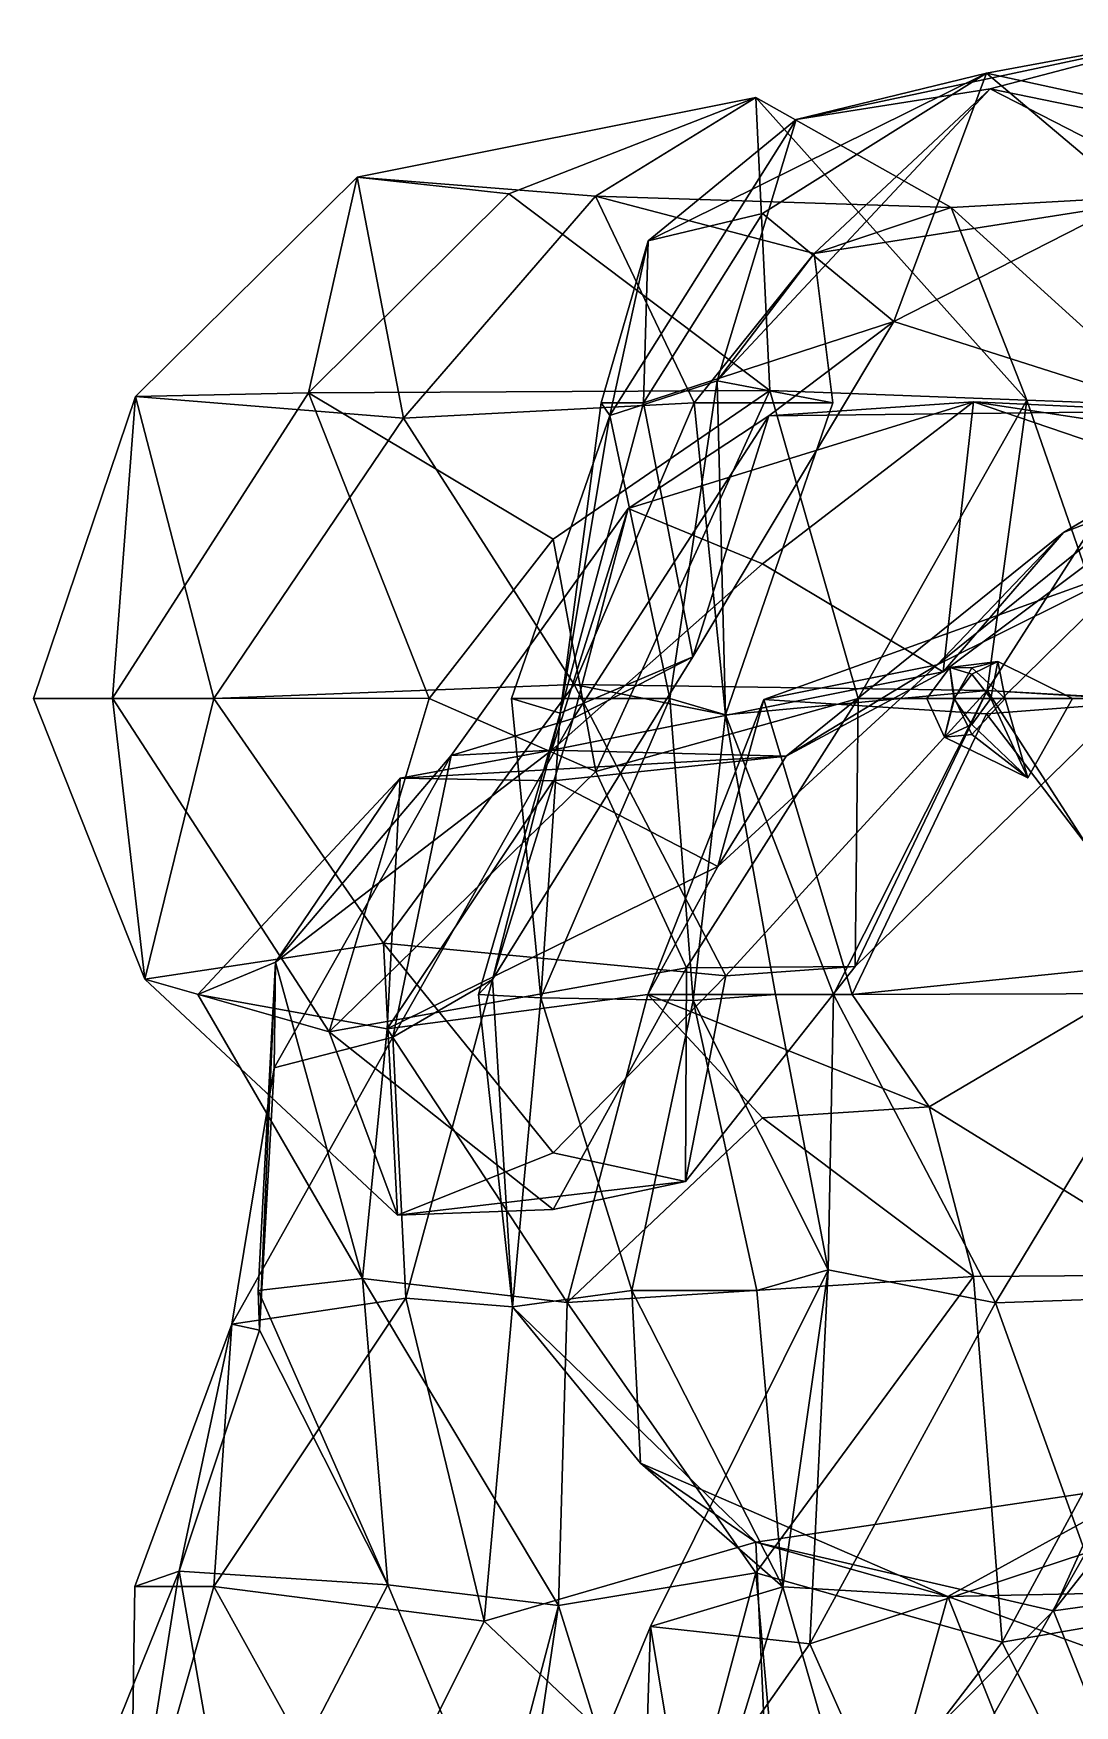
# Model space of a CAD drawing. Extents: x 290095 to 295679, y 4553756 to 4561441.
# Drawn here: x 290191.5 to 290254.2, y 4561340.8 to 4561441.5 of the extents above; entities that cross this region are included whole.
import ezdxf

# ---------------------------------------------------------------- set-up
doc = ezdxf.new("R2010")
doc.units = 0
doc.layers.add('Au_ppm_Pref_-_0_5', color=7, linetype='CONTINUOUS')

msp = doc.modelspace()

# ---------------------------------------------------------------- linework, layer by layer
at = {"layer": 'Au_ppm_Pref_-_0_5'}
for points in [[(290237.43, 4561436.32, 1591.46), (290261.81, 4561441.49, 1591.72), (290248.91, 4561439.11, 1598.14)], [(290237.43, 4561436.32, 1591.46), (290249.12, 4561438.16, 1585.42), (290261.81, 4561441.49, 1591.72)], [(290270.39, 4561434.43, 1596.17), (290248.91, 4561439.11, 1598.14), (290261.81, 4561441.49, 1591.72)], [(290271.65, 4561433.54, 1585.89), (290261.81, 4561441.49, 1591.72), (290249.12, 4561438.16, 1585.42)], [(290235.41, 4561430.66, 1601.48), (290228.52, 4561429, 1597.68), (290248.91, 4561439.11, 1598.14)], [(290248.91, 4561439.11, 1598.14), (290228.52, 4561429, 1597.68), (290237.43, 4561436.32, 1591.46)], [(290243.32, 4561424.14, 1604.41), (290235.41, 4561430.66, 1601.48), (290248.91, 4561439.11, 1598.14)], [(290257.85, 4561431.55, 1603.08), (290243.32, 4561424.14, 1604.41), (290248.91, 4561439.11, 1598.14)], [(290257.85, 4561431.55, 1603.08), (290248.91, 4561439.11, 1598.14), (290270.39, 4561434.43, 1596.17)], [(290225.35, 4561431.7, 1573.33), (290211, 4561432.83, 1566.94), (290235.01, 4561437.63, 1568.04)], [(290211, 4561432.83, 1566.94), (290220.14, 4561431.84, 1562.53), (290235.01, 4561437.63, 1568.04)], [(290235.85, 4561420, 1561.65), (290235.01, 4561437.63, 1568.04), (290220.14, 4561431.84, 1562.53)], [(290246.78, 4561431.01, 1573.63), (290225.35, 4561431.7, 1573.33), (290235.01, 4561437.63, 1568.04)], [(290238.52, 4561428.24, 1578.38), (290249.12, 4561438.16, 1585.42), (290232.68, 4561420.58, 1585.54)], [(290237.43, 4561436.32, 1591.46), (290232.68, 4561420.58, 1585.54), (290249.12, 4561438.16, 1585.42)], [(290251.32, 4561419.41, 1567.08), (290246.78, 4561431.01, 1573.63), (290235.01, 4561437.63, 1568.04)], [(290251.32, 4561419.41, 1567.08), (290235.01, 4561437.63, 1568.04), (290235.85, 4561420, 1561.65)], [(290238.52, 4561428.24, 1578.38), (290261.44, 4561431.84, 1580.1), (290249.12, 4561438.16, 1585.42)], [(290261.44, 4561431.84, 1580.1), (290271.65, 4561433.54, 1585.89), (290249.12, 4561438.16, 1585.42)], [(290237.43, 4561436.32, 1591.46), (290226.21, 4561418.49, 1592.38), (290232.68, 4561420.58, 1585.54)], [(290228.52, 4561429, 1597.68), (290226.21, 4561418.49, 1592.38), (290237.43, 4561436.32, 1591.46)], [(290213.79, 4561418.32, 1573.29), (290197.65, 4561419.64, 1568.07), (290211, 4561432.83, 1566.94)], [(290211, 4561432.83, 1566.94), (290197.65, 4561419.64, 1568.07), (290208.08, 4561419.85, 1560.6)], [(290211, 4561432.83, 1566.94), (290208.08, 4561419.85, 1560.6), (290220.14, 4561431.84, 1562.53)], [(290211, 4561432.83, 1566.94), (290225.35, 4561431.7, 1573.33), (290213.79, 4561418.32, 1573.29)], [(290208.08, 4561419.85, 1560.6), (290235.85, 4561420, 1561.65), (290220.14, 4561431.84, 1562.53)], [(290213.79, 4561418.32, 1573.29), (290225.35, 4561431.7, 1573.33), (290231.29, 4561419.25, 1575.87)], [(290246.78, 4561431.01, 1573.63), (290238.52, 4561428.24, 1578.38), (290225.35, 4561431.7, 1573.33)], [(290225.35, 4561431.7, 1573.33), (290238.52, 4561428.24, 1578.38), (290231.29, 4561419.25, 1575.87)], [(290261.44, 4561431.84, 1580.1), (290238.52, 4561428.24, 1578.38), (290246.78, 4561431.01, 1573.63)], [(290257.85, 4561431.55, 1603.08), (290260.29, 4561418.74, 1609.42), (290243.32, 4561424.14, 1604.41)], [(290261.44, 4561431.84, 1580.1), (290246.78, 4561431.01, 1573.63), (290259.92, 4561419.1, 1574.13)], [(290235.41, 4561430.66, 1601.48), (290243.32, 4561424.14, 1604.41), (290228.25, 4561419.25, 1601.06)], [(290228.25, 4561419.25, 1601.06), (290228.52, 4561429, 1597.68), (290235.41, 4561430.66, 1601.48)], [(290251.32, 4561419.41, 1567.08), (290259.92, 4561419.1, 1574.13), (290246.78, 4561431.01, 1573.63)], [(290228.25, 4561419.25, 1601.06), (290225.7, 4561419.25, 1597.68), (290228.52, 4561429, 1597.68)], [(290228.52, 4561429, 1597.68), (290225.7, 4561419.25, 1597.68), (290226.21, 4561418.49, 1592.38)], [(290238.52, 4561428.24, 1578.38), (290239.64, 4561419.25, 1579.86), (290231.29, 4561419.25, 1575.87)], [(290239.64, 4561419.25, 1579.86), (290238.52, 4561428.24, 1578.38), (290232.68, 4561420.58, 1585.54)], [(290243.32, 4561424.14, 1604.41), (290231.21, 4561403.95, 1603.62), (290228.25, 4561419.25, 1601.06)], [(290231.21, 4561403.95, 1603.62), (290243.32, 4561424.14, 1604.41), (290235.79, 4561418.46, 1609.29)], [(290260.29, 4561418.74, 1609.42), (290235.79, 4561418.46, 1609.29), (290243.32, 4561424.14, 1604.41)], [(290253.53, 4561411.45, 1627.37), (290272.01, 4561422.39, 1627.03), (290262.13, 4561416.54, 1633.11)], [(290261.78, 4561414.65, 1621.1), (290272.01, 4561422.39, 1627.03), (290253.53, 4561411.45, 1627.37)], [(290226.21, 4561418.49, 1592.38), (290229.84, 4561401.44, 1586.65), (290232.68, 4561420.58, 1585.54)], [(290229.84, 4561401.44, 1586.65), (290233.18, 4561400.46, 1579.68), (290232.68, 4561420.58, 1585.54)], [(290239.64, 4561419.25, 1579.86), (290232.68, 4561420.58, 1585.54), (290233.18, 4561400.46, 1579.68)], [(290191.51, 4561401.44, 1567.98), (290197.65, 4561419.64, 1568.07), (290202.36, 4561401.44, 1571.69)], [(290197.65, 4561419.64, 1568.07), (290191.51, 4561401.44, 1567.98), (290196.26, 4561401.47, 1561.63)], [(290197.65, 4561419.64, 1568.07), (290196.26, 4561401.47, 1561.63), (290208.08, 4561419.85, 1560.6)], [(290215.34, 4561401.44, 1558.52), (290208.08, 4561419.85, 1560.6), (290196.26, 4561401.47, 1561.63)], [(290202.36, 4561401.44, 1571.69), (290197.65, 4561419.64, 1568.07), (290213.79, 4561418.32, 1573.29)], [(290235.85, 4561420, 1561.65), (290208.08, 4561419.85, 1560.6), (290222.81, 4561411.05, 1558.84)], [(290215.34, 4561401.44, 1558.52), (290222.81, 4561411.05, 1558.84), (290208.08, 4561419.85, 1560.6)], [(290224.07, 4561402.29, 1573.85), (290213.79, 4561418.32, 1573.29), (290231.29, 4561419.25, 1575.87)], [(290225.38, 4561397.05, 1559.37), (290235.85, 4561420, 1561.65), (290222.81, 4561411.05, 1558.84)], [(290223.22, 4561400.56, 1597.67), (290228.25, 4561419.25, 1601.06), (290231.21, 4561403.95, 1603.62)], [(290223.22, 4561400.56, 1597.67), (290225.7, 4561419.25, 1597.68), (290228.25, 4561419.25, 1601.06)], [(290223.22, 4561400.56, 1597.67), (290226.21, 4561418.49, 1592.38), (290225.7, 4561419.25, 1597.68)], [(290224.07, 4561402.29, 1573.85), (290231.29, 4561419.25, 1575.87), (290233.18, 4561400.46, 1579.68)], [(290241.17, 4561401.44, 1562.4), (290235.85, 4561420, 1561.65), (290225.38, 4561397.05, 1559.37)], [(290227.32, 4561412.88, 1615.5), (290248.11, 4561419.31, 1615.3), (290235.41, 4561409.56, 1618.21)], [(290235.79, 4561418.46, 1609.29), (290248.11, 4561419.31, 1615.3), (290227.32, 4561412.88, 1615.5)], [(290239.64, 4561419.25, 1579.86), (290233.18, 4561400.46, 1579.68), (290231.29, 4561419.25, 1575.87)], [(290248.11, 4561419.31, 1615.3), (290246.3, 4561403.05, 1621.7), (290235.41, 4561409.56, 1618.21)], [(290260.29, 4561418.74, 1609.42), (290248.11, 4561419.31, 1615.3), (290235.79, 4561418.46, 1609.29)], [(290251.32, 4561419.41, 1567.08), (290235.85, 4561420, 1561.65), (290241.17, 4561401.44, 1562.4)], [(290257.56, 4561401.44, 1567.98), (290251.32, 4561419.41, 1567.08), (290241.17, 4561401.44, 1562.4)], [(290248.11, 4561419.31, 1615.3), (290261.78, 4561414.65, 1621.1), (290246.3, 4561403.05, 1621.7)], [(290261.78, 4561414.65, 1621.1), (290248.11, 4561419.31, 1615.3), (290271.82, 4561415.69, 1616.03)], [(290271.82, 4561415.69, 1616.03), (290248.11, 4561419.31, 1615.3), (290260.29, 4561418.74, 1609.42)], [(290251.32, 4561419.41, 1567.08), (290248.94, 4561401.92, 1573.86), (290259.92, 4561419.1, 1574.13)], [(290257.56, 4561401.44, 1567.98), (290248.94, 4561401.92, 1573.86), (290251.32, 4561419.41, 1567.08)], [(290259.92, 4561419.1, 1574.13), (290248.94, 4561401.92, 1573.86), (290274.56, 4561400.39, 1574.69)], [(290224.07, 4561402.29, 1573.85), (290202.36, 4561401.44, 1571.69), (290213.79, 4561418.32, 1573.29)], [(290223.22, 4561400.56, 1597.67), (290220.29, 4561401.44, 1591.74), (290226.21, 4561418.49, 1592.38)], [(290226.21, 4561418.49, 1592.38), (290220.29, 4561401.44, 1591.74), (290229.84, 4561401.44, 1586.65)], [(290224, 4561400.24, 1609.21), (290235.79, 4561418.46, 1609.29), (290227.32, 4561412.88, 1615.5)], [(290224, 4561400.24, 1609.21), (290231.21, 4561403.95, 1603.62), (290235.79, 4561418.46, 1609.29)], [(290262.13, 4561416.54, 1633.11), (290258.04, 4561409.49, 1640.73), (290245.92, 4561403.48, 1633.2)], [(290262.13, 4561416.54, 1633.11), (290245.92, 4561403.48, 1633.2), (290253.53, 4561411.45, 1627.37)], [(290253.53, 4561411.45, 1627.37), (290246.3, 4561403.05, 1621.7), (290261.78, 4561414.65, 1621.1)], [(290224, 4561400.24, 1609.21), (290227.32, 4561412.88, 1615.5), (290216.67, 4561398.02, 1615.5)], [(290222.72, 4561398.34, 1621.06), (290216.67, 4561398.02, 1615.5), (290227.32, 4561412.88, 1615.5)], [(290222.72, 4561398.34, 1621.06), (290227.32, 4561412.88, 1615.5), (290235.41, 4561409.56, 1618.21)], [(290222.81, 4561411.05, 1558.84), (290215.34, 4561401.44, 1558.52), (290225.38, 4561397.05, 1559.37)], [(290236.84, 4561397.98, 1626.79), (290253.53, 4561411.45, 1627.37), (290245.92, 4561403.48, 1633.2)], [(290236.84, 4561397.98, 1626.79), (290246.3, 4561403.05, 1621.7), (290253.53, 4561411.45, 1627.37)], [(290222.72, 4561398.34, 1621.06), (290235.41, 4561409.56, 1618.21), (290246.3, 4561403.05, 1621.7)], [(290248.91, 4561400.52, 1644.47), (290235.49, 4561401.39, 1639.46), (290258.04, 4561409.49, 1640.73)], [(290235.49, 4561401.39, 1639.46), (290245.92, 4561403.48, 1633.2), (290258.04, 4561409.49, 1640.73)], [(290248.91, 4561400.52, 1644.47), (290258.04, 4561409.49, 1640.73), (290273.1, 4561402.37, 1644.5)], [(290224, 4561400.24, 1609.21), (290219.16, 4561384.53, 1603.91), (290231.21, 4561403.95, 1603.62)], [(290223.22, 4561400.56, 1597.67), (290231.21, 4561403.95, 1603.62), (290219.16, 4561384.53, 1603.91)], [(290236.84, 4561397.98, 1626.79), (290222.72, 4561398.34, 1621.06), (290246.3, 4561403.05, 1621.7)], [(290236.84, 4561397.98, 1626.79), (290245.92, 4561403.48, 1633.2), (290232.72, 4561391.33, 1632.01)], [(290235.49, 4561401.39, 1639.46), (290232.72, 4561391.33, 1632.01), (290245.92, 4561403.48, 1633.2)], [(290246.97, 4561401.44, 1550.66), (290245.3, 4561401.44, 1550.16), (290246.69, 4561403.31, 1550.16)], [(290246.69, 4561403.31, 1550.16), (290245.3, 4561401.44, 1550.16), (290246.93, 4561401.44, 1549.65)], [(290248.01, 4561403.3, 1550.78), (290246.69, 4561403.31, 1550.16), (290249.59, 4561403.67, 1550.16)], [(290249.59, 4561403.67, 1550.16), (290246.69, 4561403.31, 1550.16), (290248.01, 4561402.91, 1549.67)], [(290248.01, 4561403.3, 1550.78), (290246.97, 4561401.44, 1550.66), (290246.69, 4561403.31, 1550.16)], [(290246.69, 4561403.31, 1550.16), (290246.93, 4561401.44, 1549.65), (290248.01, 4561402.91, 1549.67)], [(290248.01, 4561403.3, 1550.78), (290250.02, 4561401.44, 1551.11), (290246.97, 4561401.44, 1550.66)], [(290249.16, 4561401.44, 1549.62), (290249.59, 4561403.67, 1550.16), (290248.01, 4561402.91, 1549.67)], [(290248.01, 4561403.3, 1550.78), (290249.59, 4561403.67, 1550.16), (290250.02, 4561401.44, 1551.11)], [(290249.16, 4561401.44, 1549.62), (290254.08, 4561401.44, 1550.16), (290249.59, 4561403.67, 1550.16)], [(290250.02, 4561401.44, 1551.11), (290249.59, 4561403.67, 1550.16), (290254.08, 4561401.44, 1550.16)], [(290224.07, 4561402.29, 1573.85), (290212.59, 4561386.71, 1571.77), (290202.36, 4561401.44, 1571.69)], [(290224.07, 4561402.29, 1573.85), (290233.21, 4561384.75, 1572.51), (290212.59, 4561386.71, 1571.77)], [(290224.07, 4561402.29, 1573.85), (290233.18, 4561400.46, 1579.68), (290248.94, 4561401.92, 1573.86)], [(290224.07, 4561402.29, 1573.85), (290248.94, 4561401.92, 1573.86), (290233.21, 4561384.75, 1572.51)], [(290249.16, 4561401.44, 1549.62), (290248.01, 4561402.91, 1549.67), (290246.93, 4561401.44, 1549.65)], [(290248.91, 4561400.52, 1644.47), (290273.1, 4561402.37, 1644.5), (290260.28, 4561385.61, 1643.66)], [(290196.26, 4561401.47, 1561.63), (290191.51, 4561401.44, 1567.98), (290198.21, 4561384.54, 1567.55)], [(290198.21, 4561384.54, 1567.55), (290191.51, 4561401.44, 1567.98), (290202.36, 4561401.44, 1571.69)], [(290215.34, 4561401.44, 1558.52), (290196.26, 4561401.47, 1561.63), (290209.31, 4561381.38, 1561.43)], [(290198.21, 4561384.54, 1567.55), (290209.31, 4561381.38, 1561.43), (290196.26, 4561401.47, 1561.63)], [(290198.21, 4561384.54, 1567.55), (290202.36, 4561401.44, 1571.69), (290212.59, 4561386.71, 1571.77)], [(290225.38, 4561397.05, 1559.37), (290215.34, 4561401.44, 1558.52), (290209.31, 4561381.38, 1561.43)], [(290223.22, 4561400.56, 1597.67), (290222.07, 4561383.42, 1591.59), (290220.29, 4561401.44, 1591.74)], [(290220.29, 4561401.44, 1591.74), (290222.07, 4561383.42, 1591.59), (290229.84, 4561401.44, 1586.65)], [(290222.07, 4561383.42, 1591.59), (290231.24, 4561383.26, 1585.37), (290229.84, 4561401.44, 1586.65)], [(290241.17, 4561401.44, 1562.4), (290225.38, 4561397.05, 1559.37), (290230.84, 4561385.22, 1562.41)], [(290228.51, 4561383.62, 1638.38), (290235.49, 4561401.39, 1639.46), (290240.81, 4561383.62, 1642.65)], [(290232.72, 4561391.33, 1632.01), (290235.49, 4561401.39, 1639.46), (290228.51, 4561383.62, 1638.38)], [(290231.24, 4561383.26, 1585.37), (290233.18, 4561400.46, 1579.68), (290229.84, 4561401.44, 1586.65)], [(290240.99, 4561385.31, 1567.98), (290241.17, 4561401.44, 1562.4), (290230.84, 4561385.22, 1562.41)], [(290248.94, 4561401.92, 1573.86), (290233.18, 4561400.46, 1579.68), (290239.68, 4561383.62, 1575.93)], [(290240.99, 4561385.31, 1567.98), (290233.21, 4561384.75, 1572.51), (290248.94, 4561401.92, 1573.86)], [(290248.91, 4561400.52, 1644.47), (290240.81, 4561383.62, 1642.65), (290235.49, 4561401.39, 1639.46)], [(290260.71, 4561383.68, 1575.12), (290248.94, 4561401.92, 1573.86), (290239.68, 4561383.62, 1575.93)], [(290257.56, 4561401.44, 1567.98), (290240.99, 4561385.31, 1567.98), (290248.94, 4561401.92, 1573.86)], [(290257.56, 4561401.44, 1567.98), (290241.17, 4561401.44, 1562.4), (290240.99, 4561385.31, 1567.98)], [(290246.97, 4561401.44, 1550.66), (290246.37, 4561399.11, 1550.16), (290245.3, 4561401.44, 1550.16)], [(290245.3, 4561401.44, 1550.16), (290246.37, 4561399.11, 1550.16), (290246.93, 4561401.44, 1549.65)], [(290246.97, 4561401.44, 1550.66), (290248.01, 4561399.27, 1550.89), (290246.37, 4561399.11, 1550.16)], [(290246.37, 4561399.11, 1550.16), (290248.01, 4561399.88, 1549.65), (290246.93, 4561401.44, 1549.65)], [(290249.16, 4561401.44, 1549.62), (290246.93, 4561401.44, 1549.65), (290248.01, 4561399.88, 1549.65)], [(290246.97, 4561401.44, 1550.66), (290250.02, 4561401.44, 1551.11), (290248.01, 4561399.27, 1550.89)], [(290249.16, 4561401.44, 1549.62), (290248.01, 4561399.88, 1549.65), (290251.39, 4561396.66, 1550.16)], [(290250.02, 4561401.44, 1551.11), (290251.39, 4561396.66, 1550.16), (290248.01, 4561399.27, 1550.89)], [(290274.56, 4561400.39, 1574.69), (290248.94, 4561401.92, 1573.86), (290260.71, 4561383.68, 1575.12)], [(290249.16, 4561401.44, 1549.62), (290251.39, 4561396.66, 1550.16), (290254.08, 4561401.44, 1550.16)], [(290250.02, 4561401.44, 1551.11), (290254.08, 4561401.44, 1550.16), (290251.39, 4561396.66, 1550.16)], [(290224, 4561400.24, 1609.21), (290216.67, 4561398.02, 1615.5), (290213.15, 4561381.05, 1610.56)], [(290224, 4561400.24, 1609.21), (290213.15, 4561381.05, 1610.56), (290219.16, 4561384.53, 1603.91)], [(290223.22, 4561400.56, 1597.67), (290219.16, 4561384.53, 1603.91), (290218.3, 4561383.62, 1597.68)], [(290223.22, 4561400.56, 1597.67), (290218.3, 4561383.62, 1597.68), (290222.07, 4561383.42, 1591.59)], [(290231.24, 4561383.26, 1585.37), (290236.2, 4561383.62, 1579.86), (290233.18, 4561400.46, 1579.68)], [(290239.68, 4561383.62, 1575.93), (290233.18, 4561400.46, 1579.68), (290236.2, 4561383.62, 1579.86)], [(290248.91, 4561400.52, 1644.47), (290260.28, 4561385.61, 1643.66), (290240.81, 4561383.62, 1642.65)], [(290251.39, 4561396.66, 1550.16), (290248.01, 4561399.88, 1549.65), (290246.37, 4561399.11, 1550.16)], [(290248.01, 4561399.27, 1550.89), (290251.39, 4561396.66, 1550.16), (290246.37, 4561399.11, 1550.16)], [(290216.67, 4561398.02, 1615.5), (290206.09, 4561385.57, 1621.42), (290206.01, 4561379.21, 1615.5)], [(290216.67, 4561398.02, 1615.5), (290206.01, 4561379.21, 1615.5), (290213.15, 4561381.05, 1610.56)], [(290222.72, 4561398.34, 1621.06), (290213.6, 4561396.65, 1627.37), (290206.09, 4561385.57, 1621.42)], [(290222.72, 4561398.34, 1621.06), (290206.09, 4561385.57, 1621.42), (290216.67, 4561398.02, 1615.5)], [(290236.84, 4561397.98, 1626.79), (290213.6, 4561396.65, 1627.37), (290222.72, 4561398.34, 1621.06)], [(290236.84, 4561397.98, 1626.79), (290222.81, 4561396.49, 1631.66), (290213.6, 4561396.65, 1627.37)], [(290236.84, 4561397.98, 1626.79), (290232.72, 4561391.33, 1632.01), (290222.81, 4561396.49, 1631.66)], [(290230.84, 4561385.22, 1562.41), (290225.38, 4561397.05, 1559.37), (290209.31, 4561381.38, 1561.43)], [(290201.4, 4561383.62, 1627.37), (290213.6, 4561396.65, 1627.37), (290212.81, 4561381.55, 1633.24)], [(290213.6, 4561396.65, 1627.37), (290201.4, 4561383.62, 1627.37), (290206.09, 4561385.57, 1621.42)], [(290222.81, 4561396.49, 1631.66), (290212.81, 4561381.55, 1633.24), (290213.6, 4561396.65, 1627.37)], [(290222.81, 4561396.49, 1631.66), (290232.72, 4561391.33, 1632.01), (290212.81, 4561381.55, 1633.24)], [(290228.51, 4561383.62, 1638.38), (290212.81, 4561381.55, 1633.24), (290232.72, 4561391.33, 1632.01)], [(290213.43, 4561370.34, 1567.98), (290198.21, 4561384.54, 1567.55), (290212.59, 4561386.71, 1571.77)], [(290213.43, 4561370.34, 1567.98), (290212.59, 4561386.71, 1571.77), (290222.81, 4561374.09, 1571.16)], [(290222.81, 4561374.09, 1571.16), (290212.59, 4561386.71, 1571.77), (290233.21, 4561384.75, 1572.51)], [(290206.09, 4561385.57, 1621.42), (290201.4, 4561383.62, 1627.37), (290211.33, 4561366.52, 1627.52)], [(290211.33, 4561366.52, 1627.52), (290205.03, 4561365.8, 1621.44), (290206.09, 4561385.57, 1621.42)], [(290206.09, 4561385.57, 1621.42), (290205.03, 4561365.8, 1621.44), (290205.11, 4561363.41, 1617.18)], [(290206.01, 4561379.21, 1615.5), (290206.09, 4561385.57, 1621.42), (290205.11, 4561363.41, 1617.18)], [(290209.31, 4561381.38, 1561.43), (290222.81, 4561370.67, 1563.66), (290230.84, 4561385.22, 1562.41)], [(290230.78, 4561372.36, 1567.98), (290230.84, 4561385.22, 1562.41), (290222.81, 4561370.67, 1563.66)], [(290240.99, 4561385.31, 1567.98), (290230.78, 4561372.36, 1567.98), (290233.21, 4561384.75, 1572.51)], [(290240.99, 4561385.31, 1567.98), (290230.84, 4561385.22, 1562.41), (290230.78, 4561372.36, 1567.98)], [(290245.45, 4561376.85, 1640.3), (290240.81, 4561383.62, 1642.65), (290260.28, 4561385.61, 1643.66)], [(290261.83, 4561366.74, 1639.07), (290245.45, 4561376.85, 1640.3), (290260.28, 4561385.61, 1643.66)], [(290198.21, 4561384.54, 1567.55), (290213.43, 4561370.34, 1567.98), (290209.31, 4561381.38, 1561.43)], [(290219.16, 4561384.53, 1603.91), (290213.15, 4561381.05, 1610.56), (290213.93, 4561365.34, 1604.01)], [(290219.16, 4561384.53, 1603.91), (290213.93, 4561365.34, 1604.01), (290220.35, 4561364.81, 1597.66)], [(290219.16, 4561384.53, 1603.91), (290220.35, 4561364.81, 1597.66), (290218.3, 4561383.62, 1597.68)], [(290230.78, 4561372.36, 1567.98), (290222.81, 4561374.09, 1571.16), (290233.21, 4561384.75, 1572.51)], [(290211.33, 4561366.52, 1627.52), (290201.4, 4561383.62, 1627.37), (290212.81, 4561381.55, 1633.24)], [(290228.51, 4561383.62, 1638.38), (290223.65, 4561365.08, 1633.54), (290212.81, 4561381.55, 1633.24)], [(290220.35, 4561364.81, 1597.66), (290222.07, 4561383.42, 1591.59), (290218.3, 4561383.62, 1597.68)], [(290220.35, 4561364.81, 1597.66), (290227.55, 4561365.8, 1590.36), (290222.07, 4561383.42, 1591.59)], [(290227.55, 4561365.8, 1590.36), (290231.24, 4561383.26, 1585.37), (290222.07, 4561383.42, 1591.59)], [(290228.51, 4561383.62, 1638.38), (290235.41, 4561376.19, 1635.79), (290223.65, 4561365.08, 1633.54)], [(290235.07, 4561365.8, 1585.8), (290231.24, 4561383.26, 1585.37), (290227.55, 4561365.8, 1590.36)], [(290245.45, 4561376.85, 1640.3), (290228.51, 4561383.62, 1638.38), (290240.81, 4561383.62, 1642.65)], [(290228.51, 4561383.62, 1638.38), (290245.45, 4561376.85, 1640.3), (290235.41, 4561376.19, 1635.79)], [(290236.2, 4561383.62, 1579.86), (290231.24, 4561383.26, 1585.37), (290239.37, 4561367.04, 1580.8)], [(290231.24, 4561383.26, 1585.37), (290235.07, 4561365.8, 1585.8), (290239.37, 4561367.04, 1580.8)], [(290239.68, 4561383.62, 1575.93), (290236.2, 4561383.62, 1579.86), (290239.37, 4561367.04, 1580.8)], [(290239.68, 4561383.62, 1575.93), (290239.37, 4561367.04, 1580.8), (290249.44, 4561365.05, 1576.24)], [(290239.68, 4561383.62, 1575.93), (290249.44, 4561365.05, 1576.24), (290260.71, 4561383.68, 1575.12)], [(290260.71, 4561383.68, 1575.12), (290249.44, 4561365.05, 1576.24), (290273.47, 4561365.89, 1573.9)], [(290213.15, 4561381.05, 1610.56), (290206.01, 4561379.21, 1615.5), (290203.46, 4561363.78, 1610.51)], [(290213.15, 4561381.05, 1610.56), (290203.46, 4561363.78, 1610.51), (290213.93, 4561365.34, 1604.01)], [(290213.43, 4561370.34, 1567.98), (290222.81, 4561370.67, 1563.66), (290209.31, 4561381.38, 1561.43)], [(290211.33, 4561366.52, 1627.52), (290212.81, 4561381.55, 1633.24), (290223.65, 4561365.08, 1633.54)], [(290206.01, 4561379.21, 1615.5), (290205.11, 4561363.41, 1617.18), (290203.46, 4561363.78, 1610.51)], [(290235.41, 4561376.19, 1635.79), (290245.45, 4561376.85, 1640.3), (290248.12, 4561366.65, 1633.38)], [(290245.45, 4561376.85, 1640.3), (290261.83, 4561366.74, 1639.07), (290248.12, 4561366.65, 1633.38)], [(290235.41, 4561376.19, 1635.79), (290248.12, 4561366.65, 1633.38), (290223.65, 4561365.08, 1633.54)], [(290230.78, 4561372.36, 1567.98), (290213.43, 4561370.34, 1567.98), (290222.81, 4561374.09, 1571.16)], [(290213.43, 4561370.34, 1567.98), (290230.78, 4561372.36, 1567.98), (290222.81, 4561370.67, 1563.66)], [(290236.63, 4561347.95, 1585.67), (290228.66, 4561345.56, 1579.86), (290239.37, 4561367.04, 1580.8)], [(290239.37, 4561367.04, 1580.8), (290228.66, 4561345.56, 1579.86), (290238.27, 4561344.53, 1576.42)], [(290235.07, 4561365.8, 1585.8), (290236.63, 4561347.95, 1585.67), (290239.37, 4561367.04, 1580.8)], [(290249.44, 4561365.05, 1576.24), (290239.37, 4561367.04, 1580.8), (290238.27, 4561344.53, 1576.42)], [(290248.12, 4561366.65, 1633.38), (290261.83, 4561366.74, 1639.07), (290249.84, 4561344.63, 1637.28)], [(290261.83, 4561366.74, 1639.07), (290271.7, 4561348.41, 1640.03), (290249.84, 4561344.63, 1637.28)], [(290211.33, 4561366.52, 1627.52), (290212.85, 4561348.08, 1620.71), (290205.03, 4561365.8, 1621.44)], [(290205.03, 4561365.8, 1621.44), (290212.85, 4561348.08, 1620.71), (290205.11, 4561363.41, 1617.18)], [(290211.33, 4561366.52, 1627.52), (290223.65, 4561365.08, 1633.54), (290223.13, 4561346.83, 1626.79)], [(290211.33, 4561366.52, 1627.52), (290223.13, 4561346.83, 1626.79), (290212.85, 4561348.08, 1620.71)], [(290227.55, 4561365.8, 1590.36), (290220.35, 4561364.81, 1597.66), (290228.07, 4561355.41, 1591.74)], [(290223.65, 4561365.08, 1633.54), (290248.12, 4561366.65, 1633.38), (290235, 4561348.79, 1633.27)], [(290236.63, 4561347.95, 1585.67), (290235.07, 4561365.8, 1585.8), (290227.55, 4561365.8, 1590.36)], [(290228.07, 4561355.41, 1591.74), (290236.63, 4561347.95, 1585.67), (290227.55, 4561365.8, 1590.36)], [(290248.12, 4561366.65, 1633.38), (290249.84, 4561344.63, 1637.28), (290235, 4561348.79, 1633.27)], [(290273.47, 4561365.89, 1573.9), (290249.44, 4561365.05, 1576.24), (290254.87, 4561349.99, 1573.31)], [(290213.93, 4561365.34, 1604.01), (290203.46, 4561363.78, 1610.51), (290202.37, 4561347.98, 1605.86)], [(290213.93, 4561365.34, 1604.01), (290202.37, 4561347.98, 1605.86), (290218.64, 4561345.88, 1602.24)], [(290213.93, 4561365.34, 1604.01), (290218.64, 4561345.88, 1602.24), (290220.35, 4561364.81, 1597.66)], [(290235, 4561350.64, 1598.31), (290220.35, 4561364.81, 1597.66), (290218.64, 4561345.88, 1602.24)], [(290228.07, 4561355.41, 1591.74), (290220.35, 4561364.81, 1597.66), (290235, 4561350.64, 1598.31)], [(290235, 4561348.79, 1633.27), (290223.13, 4561346.83, 1626.79), (290223.65, 4561365.08, 1633.54)], [(290249.44, 4561365.05, 1576.24), (290238.27, 4561344.53, 1576.42), (290254.87, 4561349.99, 1573.31)], [(290259.16, 4561347.38, 1609.85), (290261.35, 4561365.14, 1603.64), (290252.94, 4561346.51, 1603.2)], [(290261.35, 4561365.14, 1603.64), (290258.99, 4561354.19, 1596.37), (290252.94, 4561346.51, 1603.2)], [(290203.46, 4561363.78, 1610.51), (290200.28, 4561348.89, 1615.16), (290197.61, 4561347.98, 1609.56)], [(290203.46, 4561363.78, 1610.51), (290197.61, 4561347.98, 1609.56), (290202.37, 4561347.98, 1605.86)], [(290205.11, 4561363.41, 1617.18), (290200.28, 4561348.89, 1615.16), (290203.46, 4561363.78, 1610.51)], [(290200.28, 4561348.89, 1615.16), (290205.11, 4561363.41, 1617.18), (290212.85, 4561348.08, 1620.71)], [(290235, 4561350.64, 1598.31), (290246.58, 4561347.37, 1591.89), (290228.07, 4561355.41, 1591.74)], [(290228.07, 4561355.41, 1591.74), (290246.58, 4561347.37, 1591.89), (290236.63, 4561347.95, 1585.67)], [(290235, 4561350.64, 1598.31), (290252.94, 4561346.51, 1603.2), (290258.99, 4561354.19, 1596.37)], [(290235, 4561350.64, 1598.31), (290258.99, 4561354.19, 1596.37), (290246.58, 4561347.37, 1591.89)], [(290246.58, 4561347.37, 1591.89), (290258.99, 4561354.19, 1596.37), (290273.24, 4561347.94, 1591.79)], [(290218.64, 4561345.88, 1602.24), (290235.97, 4561329.5, 1603.34), (290235, 4561350.64, 1598.31)], [(290252.94, 4561346.51, 1603.2), (290235, 4561350.64, 1598.31), (290235.97, 4561329.5, 1603.34)], [(290238.27, 4561344.53, 1576.42), (290244.19, 4561331.21, 1572.51), (290254.87, 4561349.99, 1573.31)], [(290254.87, 4561349.99, 1573.31), (290244.19, 4561331.21, 1572.51), (290262.75, 4561331.05, 1569.61)], [(290192.72, 4561330.16, 1615.5), (290197.35, 4561330.4, 1609.03), (290200.28, 4561348.89, 1615.16)], [(290200.28, 4561348.89, 1615.16), (290203.56, 4561330.16, 1618.64), (290192.72, 4561330.16, 1615.5)], [(290200.28, 4561348.89, 1615.16), (290197.35, 4561330.4, 1609.03), (290197.61, 4561347.98, 1609.56)], [(290200.28, 4561348.89, 1615.16), (290212.85, 4561348.08, 1620.71), (290203.56, 4561330.16, 1618.64)], [(290235, 4561348.79, 1633.27), (290229.24, 4561327.2, 1632.96), (290223.13, 4561346.83, 1626.79)], [(290229.24, 4561327.2, 1632.96), (290235, 4561348.79, 1633.27), (290236.91, 4561327.78, 1638.49)], [(290235, 4561348.79, 1633.27), (290249.84, 4561344.63, 1637.28), (290236.91, 4561327.78, 1638.49)], [(290202.37, 4561347.98, 1605.86), (290197.35, 4561330.4, 1609.03), (290211.48, 4561331.52, 1604.12)], [(290197.61, 4561347.98, 1609.56), (290197.35, 4561330.4, 1609.03), (290202.37, 4561347.98, 1605.86)], [(290211.48, 4561331.52, 1604.12), (290218.64, 4561345.88, 1602.24), (290202.37, 4561347.98, 1605.86)], [(290212.85, 4561348.08, 1620.71), (290220.58, 4561329.61, 1621.53), (290203.56, 4561330.16, 1618.64)], [(290223.13, 4561346.83, 1626.79), (290220.58, 4561329.61, 1621.53), (290212.85, 4561348.08, 1620.71)], [(290231.21, 4561330.16, 1584.56), (290228.66, 4561345.56, 1579.86), (290236.63, 4561347.95, 1585.67)], [(290231.21, 4561330.16, 1584.56), (290236.63, 4561347.95, 1585.67), (290241.77, 4561330.16, 1590.77)], [(290236.63, 4561347.95, 1585.67), (290246.58, 4561347.37, 1591.89), (290241.77, 4561330.16, 1590.77)], [(290246.58, 4561347.37, 1591.89), (290273.24, 4561347.94, 1591.79), (290260.61, 4561342.28, 1595.78)], [(290256.06, 4561332.11, 1640.01), (290249.84, 4561344.63, 1637.28), (290271.7, 4561348.41, 1640.03)], [(290229.24, 4561327.2, 1632.96), (290218.72, 4561330.16, 1627.37), (290223.13, 4561346.83, 1626.79)], [(290223.13, 4561346.83, 1626.79), (290218.72, 4561330.16, 1627.37), (290220.58, 4561329.61, 1621.53)], [(290253.43, 4561330.16, 1595.12), (290241.77, 4561330.16, 1590.77), (290246.58, 4561347.37, 1591.89)], [(290253.43, 4561330.16, 1595.12), (290246.58, 4561347.37, 1591.89), (290260.61, 4561342.28, 1595.78)], [(290259.16, 4561347.38, 1609.85), (290252.94, 4561346.51, 1603.2), (290259.73, 4561329.49, 1604.26)], [(290211.48, 4561331.52, 1604.12), (290235.97, 4561329.5, 1603.34), (290218.64, 4561345.88, 1602.24)], [(290231.21, 4561330.16, 1584.56), (290222.27, 4561330.16, 1579.86), (290228.66, 4561345.56, 1579.86)], [(290228.66, 4561345.56, 1579.86), (290222.27, 4561330.16, 1579.86), (290228.16, 4561330.16, 1576.44)], [(290228.66, 4561345.56, 1579.86), (290228.16, 4561330.16, 1576.44), (290238.27, 4561344.53, 1576.42)], [(290252.94, 4561346.51, 1603.2), (290235.97, 4561329.5, 1603.34), (290259.73, 4561329.49, 1604.26)], [(290238.27, 4561344.53, 1576.42), (290228.16, 4561330.16, 1576.44), (290244.19, 4561331.21, 1572.51)], [(290236.91, 4561327.78, 1638.49), (290249.84, 4561344.63, 1637.28), (290256.06, 4561332.11, 1640.01)], [(290253.43, 4561330.16, 1595.12), (290260.61, 4561342.28, 1595.78), (290274.33, 4561327.71, 1595.48)]]:
    msp.add_3dface(points, dxfattribs=at)

doc.saveas('drawing.dxf')
